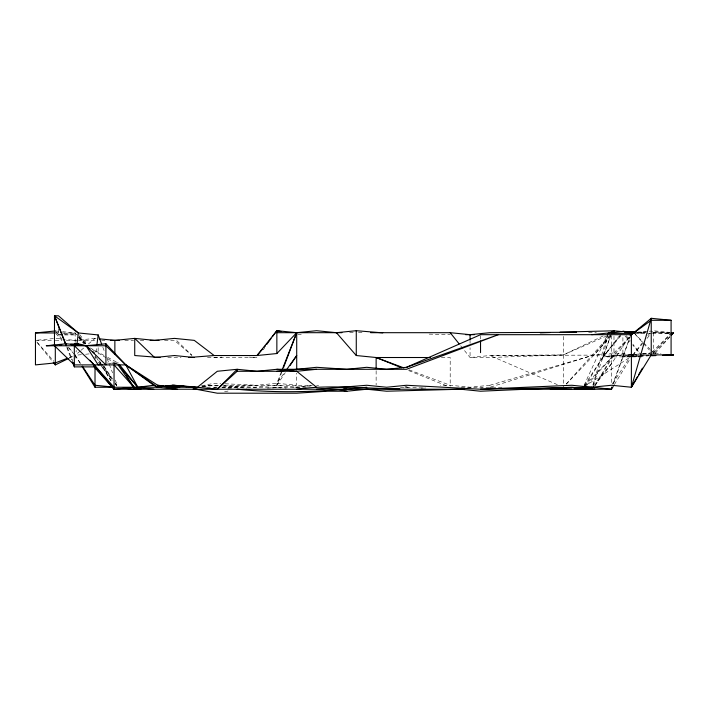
<?xml version="1.0" encoding="UTF-8"?>
<svg xmlns="http://www.w3.org/2000/svg" width="709" height="709" viewBox="0 0 709 709"><rect width="100%" height="100%" fill="white"/><g stroke="black" fill="none" stroke-linecap="round" stroke-linejoin="round"><path stroke-width="0.53" stroke-dasharray="3.54 2.66" d="M75.358 358.125L76.253 350.459M95.245 358.364L96.575 347.711M608.03 333.381L603.04 356.875L585.457 385.528M592.901 385.014L607.409 335.49M593.141 385.093L610.786 335.446M613.365 384.056L630.274 336.483L612.673 384.136M611.521 333.381L603.04 356.875L583.188 387.247M281.225 372.145L276.856 383.277L276.856 385.262L281.916 371.862M584.11 385.244L607.569 334.373M595.232 385.333L613.985 352.905L630.017 336.651M595.268 385.395L613.985 354.89L630.159 336.872M614.357 384.606L630.248 358.719M594.319 385.829L611.521 363.752L630.177 335.215M612.727 383.418L630.177 356.724M276.856 385.262L285.275 372.65M222.936 386.839L257.004 385.262L276.856 383.277L284.539 372.535M619.586 335.641L603.04 356.875L642.753 356.875L632.827 344.131M632.703 355.174L643.293 341.587M647.929 335.641L649.914 333.088M263.163 349.812L264.528 348.101M621.27 334.214L603.04 356.875L653.698 352.905L661.01 353.631M609.873 335.782L594.133 354.89L566.34 384.083M620.774 335.898L603.04 356.875L622.901 354.89L642.753 356.875L632.827 345.123M593.087 385.563L611.521 363.752M632.8 355.191L642.726 343.448M646.98 338.415L651.234 333.381M566.269 383.968L609.58 335.703M586.857 385.138L613.985 354.89L613.985 336.27M611.043 336.057L594.133 354.89L489.91 387.247L489.91 385.262L594.133 354.89L613.985 352.905L633.837 354.89L631.081 356.654M655.169 353.25L669.872 336.872M652.705 353.295L670.351 334.178M584.695 385.661L613.985 354.89M669.73 336.651L653.698 352.905L650.64 349.803M651.996 352.151L670.324 334.125M80.126 351.07L75.163 355.289L80.418 363.752M80.95 350.361L84.265 347.543M88.395 344.025L95.015 338.388L97.106 338.601M584.11 386.653L630.159 357.239M69.207 358.178L72.185 356.733M603.058 335.995L563.336 354.89L489.91 357.513L470.058 357.513L459.786 344.671M606.895 335.88L563.336 354.89L489.91 355.528L470.058 357.513L470.058 347.729M69.207 357.575L72.185 356.432M201.604 385.785L214.145 383.277L220.738 383.578M224.602 391.74L228.785 390.898M272.673 388.08L276.856 387.247L286.259 388.186M638.694 355.413L632.428 356.662L640.785 355.936M642.877 354.571L649.143 353.321M631.852 355.244L622.901 356.875L622.901 335.517M114.991 363.407L118.013 362.911L119.954 363.407M58.448 328.559L58.448 334.932L75.172 333.265M37.542 340.169L55.302 338.388L61.577 339.017M78.291 340.063L75.163 340.373L65.751 339.434M79.337 339.957L95.015 338.388M81.429 354.668L75.163 355.289L80.578 363.469M85.612 354.252L89.786 353.826M297.753 334.568L301.937 334.152M109.86 363.327L114.043 362.911M113.83 363.327L118.013 362.911L107.36 357.194M636.974 332.468L651.606 331.006M637.648 332.751L646.005 331.918M201.71 386.299L212.159 385.262L218.753 385.563M202.65 386.405L219.639 385.262M227.74 388.186L237.143 387.247L246.546 388.186M267.453 388.186L276.856 387.247L281.039 388.08M312.385 385.678L296.708 387.247L274.87 385.262L255.01 387.247L223.149 385.767M632.428 354.784L638.694 354.154M642.877 353.738L651.234 352.905M641.831 355.829L651.234 354.89M489.91 385.262L470.058 387.247L450.197 385.262L440.254 385.528M480.507 388.186L482.599 387.974M202.136 386.352L214.145 385.262M294.722 387.247L312.199 385.652M112.598 363.363L118.013 362.911M649.293 355.174L622.901 356.875L648.221 355.883M214.145 357.513L221.837 357.159M214.145 387.247L217.441 387.087M404.874 386.476L407.081 386.414M421.155 388.169L426.641 388.045M349.652 332.689L355.174 332.689M358.479 332.689L362.893 332.689M634.945 332.778L644.871 332.778M653.698 332.778L671.343 332.778M55.302 332.946L75.163 332.946L77.884 336.394M634.945 333.381L651.474 333.381M652.333 333.381L671.086 333.381L651.234 331.395M58.448 334.932L78.3 334.932M35.45 340.373L53.095 340.373M55.302 340.373L61.922 340.373L56.038 333.779M66.336 340.373L96.114 340.373M101.635 340.373L104.941 340.373M124.802 340.373L133.62 340.373M140.24 340.373L144.654 340.373M164.506 340.373L174.432 340.373L191.811 355.377M649.329 354.89L489.91 355.528L557.301 384.632M167.82 357.513L181.052 357.513M207.48 357.513L257.004 357.513L249.311 357.159M441.361 357.513L450.197 357.513L450.197 386.139M224.035 385.262L311.047 385.262M206.904 387.247L217.654 387.247M222.05 387.247L306.855 387.247M404.83 387.247L410.405 387.247M461.213 387.247L504.17 387.247M588.656 332.415L596.366 332.521M489.91 387.247L492.099 387.3M429.193 334.116L450.197 334.675M400.408 387.362L425.834 388.045M638.233 332.025L645.899 332.344M652.466 332.61L669.996 333.336M225.134 383.782L257.004 385.262M221.837 387.601L233.926 388.16M637.063 332.388L644.694 332.92M670.413 332.468L653.698 330.793L653.698 353.782M637.533 332.858L642.753 333.381M652.28 353.011L658.546 353.631M58.439 331.28L55.302 330.961L58.448 332.946M62.622 331.697L75.163 332.946L75.163 342.527M63.677 333.469L76.218 334.728M106.962 363.017L110.099 363.327M316.568 385.262L318.651 385.466M276.856 383.277L296.708 385.262L296.708 373.147M409.049 369.85L450.197 385.262M408.597 370.55L448.168 386.432M89.937 347.844L106.394 356.68M92.64 349.705L106.74 358.142M107.679 358.71L115.195 363.212M176.816 340.683L191.909 355.218M633.837 332.778L643.001 342.066M643.763 342.837L649.878 349.032M78.983 336.864L85.851 343.909M78.867 336.872L85.55 343.936M635.308 334.418L642.664 342.607M643.4 343.422L649.284 349.971M79.036 335.765L86.392 344.033M78.841 337.085L84.717 343.705M67.807 347.02L74.427 354.465M36.868 341.986L53.884 361.306M625.028 335.898L629.991 341.773M79.674 334.63L87.207 343.856M55.993 331.803L62.153 339.354M68.995 347.738L72.424 351.939M37.506 342.917L52.563 361.519M78.557 337.254L83.999 344.149M98.285 362.246L100.332 364.834M101.006 365.693L112.571 380.352M115.292 383.799L116.657 385.519M626.207 335.641L630.177 340.737M98.852 360.615L100.767 363.283M101.405 364.169L112.261 379.253M115.461 383.693L116.737 385.466M104.179 366.358L112.598 379.067M115.009 382.7L116.808 385.43M103.417 365.738L112.758 380.768M96.185 357.176L110.781 380.662M99.978 361.794L112.111 382.532M67.302 347.507L72.681 360.81M66.788 347.472L71.556 359.729M102.832 347.242L104.391 351.345M107.112 358.524L112.563 372.881M115.292 380.059L117.233 385.191M611.521 335.579L611.521 383.941M563.336 336.394L563.336 387.247M480.542 335.738L480.542 338.911M470.058 341.197L470.058 343.378M376.133 370.727L376.133 385.04M98.161 347.702L98.161 354.083M95.015 356.361L95.015 358.506"/><path stroke-width="1.06" d="M77.024 343.892L78.3 332.946L58.448 315.797L54.478 315.797L54.478 345.762L74.33 364.896L125.768 364.896L157.726 385.262L177.578 389.232L157.726 387.247L153.756 385.262L125.768 364.896L105.916 345.762L46.351 345.762L66.203 343.776L86.064 345.762L105.916 343.776L125.768 364.896L157.726 387.247L157.726 385.262L179.669 387.451M96.965 344.521L98.161 334.932L78.3 332.946L54.478 315.797L65.201 343.386M316.568 389.232L366.757 385.262L386.618 387.247L406.47 385.262L480.542 389.232L591.669 387.247L611.521 385.262L631.382 387.247L651.234 318.297L671.086 320.282L671.086 354.89M630.611 335.446L631.382 333.381L634.511 333.062M283.476 367.732L296.708 332.689L316.568 330.704L336.421 332.689L356.272 330.704L382.763 332.867M282.014 370.125L296.708 332.689L276.856 330.704L257.004 355.528L214.145 355.528L188.771 357.513M612.275 332.813L622.901 331.395L631.382 333.381L631.382 387.247L637.444 376.754M638.552 374.839L642.407 368.166M613.223 386.458L611.521 389.232L516.834 389.232M631.382 387.247L651.234 354.89L651.234 320.441M630.177 335.215L631.382 333.381M290.087 365.436L296.708 355.528L286.463 369.85M266.611 344.539L271.086 338.485M272.371 336.757L276.856 330.704L281.039 331.537M573.971 388.887L591.669 389.232L593.655 386.68M611.929 333.283L613.985 330.793L622.342 331.635M262.676 349.005L257.004 355.528L276.856 353.543L296.708 332.689L296.708 369.841M264.094 347.375L265.512 345.744M611.778 333.248L613.985 330.793L560.048 332.166M671.343 335.233L673.55 332.778L671.343 332.778M671.255 335.1L673.55 332.778M172.163 387.247L197.43 387.247L217.291 389.232L237.143 369.292L257.004 371.277L276.856 369.292L406.47 369.292L498.392 334.683L406.47 367.306L386.618 369.292L366.757 367.306L346.905 369.292L316.568 367.306L276.856 371.277M217.291 389.232L237.143 371.277L296.708 371.277L316.568 369.292M631.382 334.683L651.234 318.297L651.234 320.282L631.382 334.683L480.542 334.683L406.47 367.306M197.43 387.247L217.291 371.277L237.143 369.292L237.143 371.277M53.255 362.361L55.302 364.896L68.215 358.657M608.03 333.629L613.985 330.793L613.985 332.982M67.222 358.337L55.302 362.911L35.45 364.896L35.45 332.946L55.302 330.961M71.246 344.937L78.3 343.776L86.064 345.762L89.369 348.624M610.157 333.097L608.03 333.381L609.775 333.381M153.756 385.262L137.865 387.247L118.013 364.896L133.895 387.247L153.756 389.232M165.091 386.077L172.447 385.262L196.384 387.034M74.126 344.193L78.3 343.776L70.59 344.255M99.198 338.813L114.867 340.373L134.728 338.388L154.58 340.373L174.432 338.388L194.293 340.373L214.145 355.528M102.335 364.479L98.161 364.896L86.064 345.762L105.916 364.896L105.916 343.776M370.612 332.689L450.197 332.689L470.058 334.675L489.91 332.689L576.55 332.237M591.669 334.683L611.521 332.698M89.777 360.207L94.191 364.896L94.191 366.881L114.043 389.232L133.895 387.247L126.246 375.531M166.074 386.095L174.432 385.262L194.293 387.247M141.002 388.913L133.487 388.851M296.708 389.232C330.988 384.349 365.56 388.709 399.885 388.869M237.143 389.232C280.188 393.539 323.774 391.74 366.757 387.247M194.301 388.913L217.291 393.203L296.708 393.203L327.053 391.217L346.905 391.217L366.757 389.232L386.618 391.217L460.69 389.232L480.542 391.217L571.817 387.247L591.669 389.232L594.807 388.913M566.464 388.913L550.184 388.869M46.351 345.762L55.16 345.221M59.574 344.946L61.772 344.804M480.542 389.232L571.817 385.262L611.521 389.232L611.521 387.105M651.527 355.75L655.931 355.581M662.543 355.315L673.55 354.89L671.458 354.677M540.32 332.867L550.184 332.521M651.234 320.282L671.086 320.282M276.856 332.689L341.933 332.689M35.45 332.946L55.302 332.946M612.629 333.381L634.688 333.381M465.645 334.675L474.472 334.675M110.462 340.373L119.28 340.373M150.166 340.373L158.993 340.373M650.428 354.89L673.55 354.89M160.092 357.513L134.728 355.528L134.728 338.388L154.58 357.513L174.432 355.528L194.293 357.513M336.421 332.689L356.272 355.528L376.133 357.513L430.301 357.513M72.345 361.776L74.33 366.881L94.191 366.881L96.477 369.229M82.164 366.571L95.015 387.247L112.66 387.247M161.032 387.247L114.043 387.247L94.191 364.896L74.33 345.762L74.33 366.881M94.191 364.896L114.043 389.232L464.528 389.232M557.425 388.878L571.817 389.232M630.212 332.122L622.901 331.395L636.044 331.936M174.432 387.247L178.828 387.451M622.901 331.395L634.883 332.229M158.089 385.616L163.504 386.068M165.667 386.254L177.578 387.247M173.608 387.247L175.77 387.424M193.105 388.869L197.43 389.232M624.434 331.839L627.571 332.158M276.856 369.292L281.039 369.708M284.167 370.027L296.708 371.277L316.568 387.247M343.768 388.913L346.905 389.232M172.447 385.262L187.079 386.724M189.17 386.928L192.307 387.247M158.976 385.785L162.113 386.095M165.25 386.405L168.379 386.724M112.784 387.034L95.015 385.262L82.377 366.19M123.446 388.186L133.895 389.232M338.548 389.542L346.905 391.217M376.133 368.529L376.133 357.513L403.908 367.918M376.133 357.513L401.498 367.696M92.675 351.478L94.332 352.914M98.01 370.798L102.592 375.495M119.387 364.594L137.865 387.247L125.768 364.896M129.791 382.213L133.895 387.247L114.043 364.896L114.043 389.232M450.197 332.689L459.104 343.821M54.478 315.797L66.061 344.441M73.506 362.848L74.33 364.896M98.161 334.932L101.662 344.166M591.669 387.247L591.669 389.232M480.542 341.02L480.542 352.63M470.058 334.675L470.058 340.116M356.272 330.704L356.272 355.528M276.856 330.704L276.856 353.543M114.867 340.373L114.867 354.305M95.015 367.067L95.015 387.247M66.203 343.776L66.203 345.762M55.302 345.788L55.302 364.896"/></g></svg>
